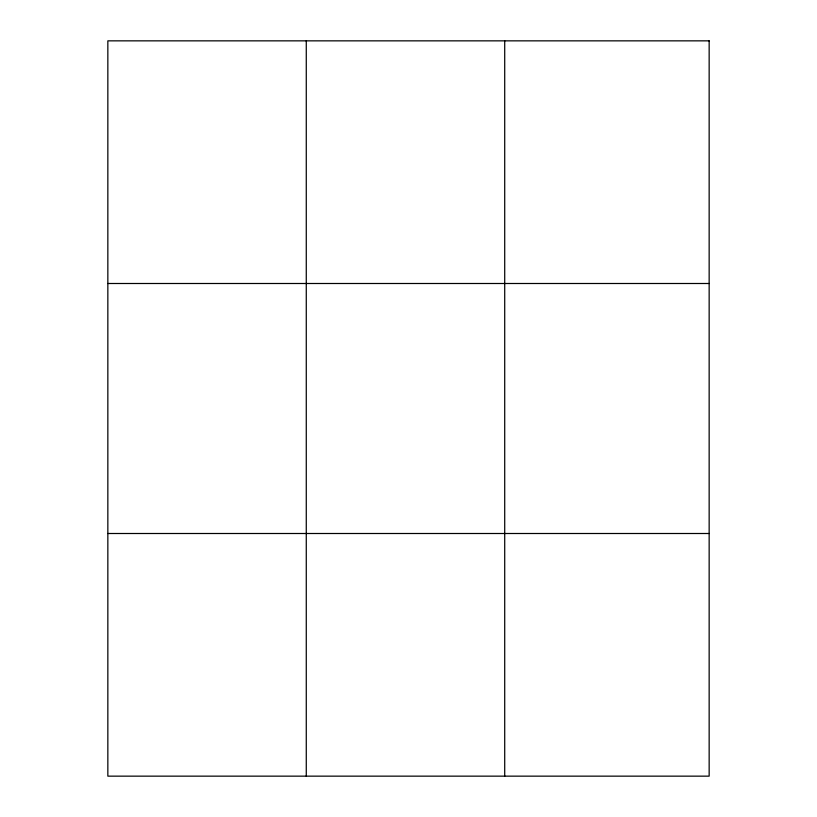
<?xml version="1.0" encoding="UTF-8"?>
<svg xmlns="http://www.w3.org/2000/svg" width="817" height="817" viewBox="0 0 817 817"><rect width="100%" height="100%" fill="white"/><g stroke="black" fill="none" stroke-linecap="round" stroke-linejoin="round"><path stroke-width="1.23" d="M306.273 776.15L306.273 40.85M504.712 776.15L504.712 40.85M107.844 283.499L709.156 283.499M107.844 533.501L709.156 533.501M709.156 40.85L107.844 40.85L107.844 776.15L709.156 776.15L709.156 40.85"/></g></svg>
